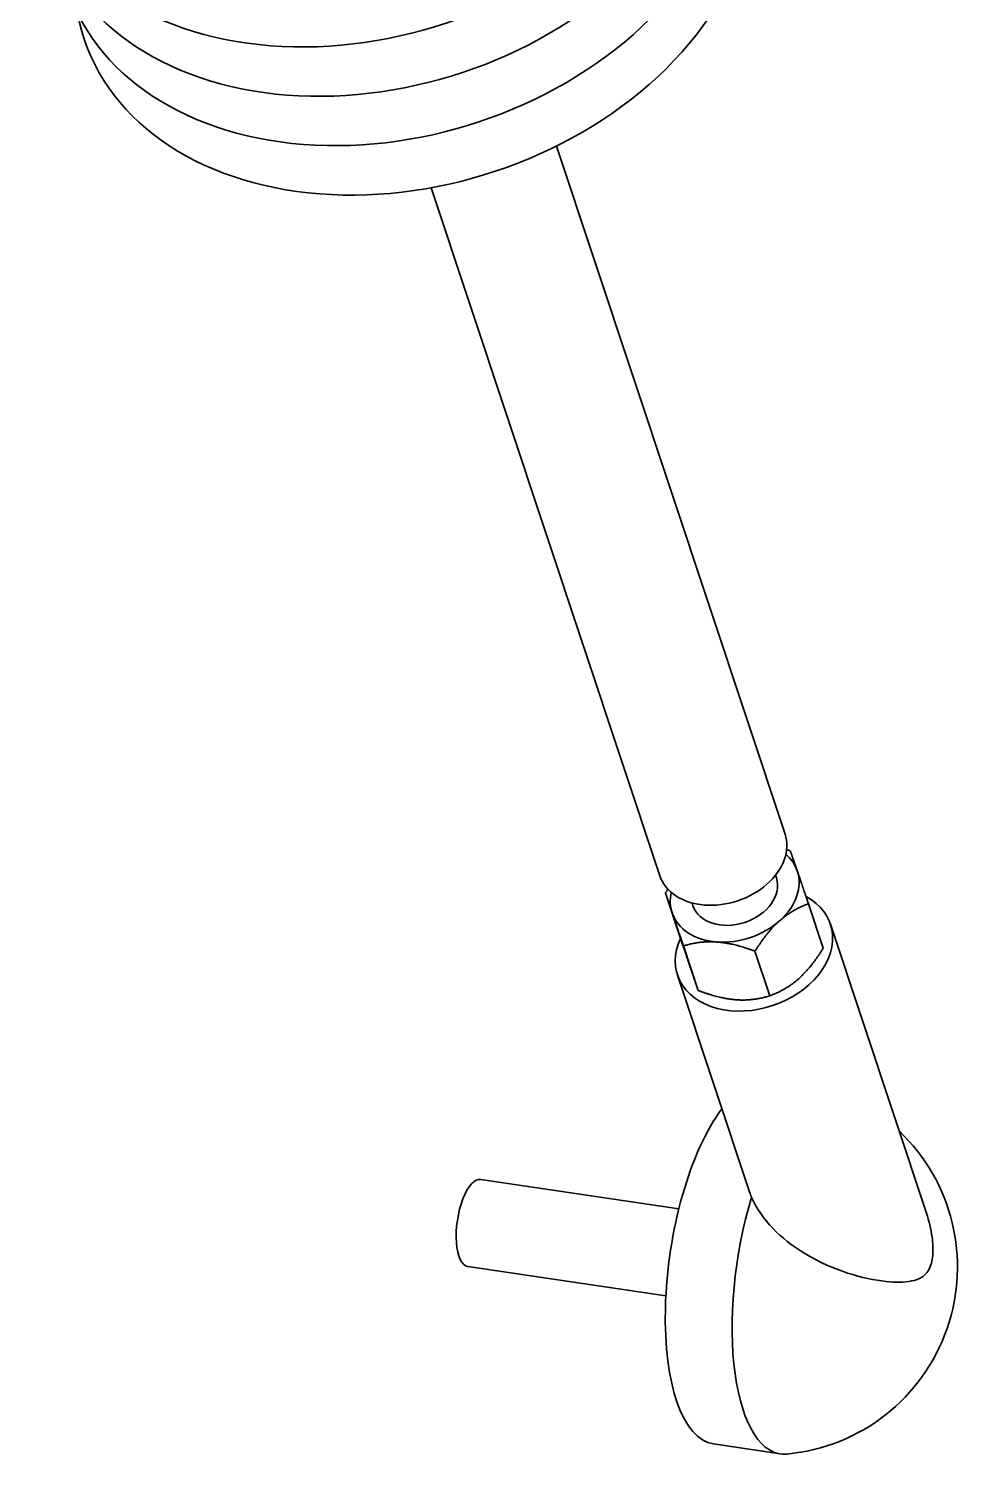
# Model space of a CAD drawing. Header units: millimetres. Extents: x 100 to 4572, y -190 to 4100.
# Drawn here: x 658.6 to 764.2, y 2804.3 to 2966.6 of the extents above; entities that cross this region are included whole.
import ezdxf

# ---------------------------------------------------------------- set-up
doc = ezdxf.new("R2010")
doc.units = ezdxf.units.MM
doc.header["$LTSCALE"] = 10
doc.layers.add('Visible (ISO)', color=7, linetype='Continuous', lineweight=35)

msp = doc.modelspace()

# ---------------------------------------------------------------- linework, layer by layer
at = {"layer": 'Visible (ISO)'}
for p, q in [((744.64, 2875.07), (718.64, 2953.25)), ((730.4, 2870.33), (704.41, 2948.52)), ((743.66, 2870.08), (743.56, 2870.39)), ((732.72, 2863.29), (731.03, 2868.35)), ((734.17, 2866.92), (734.07, 2867.24)), ((748.98, 2862.08), (747.3, 2867.15)), ((760.72, 2831.98), (749.8, 2864.83)), ((734.77, 2857.28), (733.09, 2862.35)), ((742.9, 2856.68), (741.22, 2861.75)), ((740.6, 2834.39), (732.4, 2859.04)), ((710.03, 2835.82), (732.56, 2832.46)), ((708.55, 2825.93), (731.08, 2822.57)), ((736.49, 2805.75), (744.09, 2804.62))]:
    msp.add_line(p, q, dxfattribs=at)
msp.add_arc((742.89, 2825.86), 21.35, 275.2889, 46.4361, dxfattribs=at)
for centre, major_axis, ratio, start_param, end_param in [((696.93, 2994.76), (-37.59, -12.5), 0.73262, 6.181087, 9.526876), ((698.8, 2989.15), (-37.59, -12.5), 0.73262, 6.181087, 9.526876), ((700.67, 2983.54), (-37.59, -12.5), 0.73262, 6.181087, 9.526876), ((702.53, 2977.92), (-37.59, -12.5), 0.73262, 6.181087, 9.526876), ((737.52, 2872.7), (-7.12, -2.37), 0.73262, 0, 3.141593), ((738.91, 2868.5), (7.12, 2.37), 0.73262, 0.006371, 0.414341), ((738.91, 2868.5), (7.12, 2.37), 0.73262, 5.242358, 6.289556), ((738.91, 2868.5), (4.74, 1.58), 0.73262, 3.141593, 6.283185), ((741.1, 2861.94), (-8.7, -2.89), 0.73262, 5.675748, 10.033089), ((738.91, 2868.5), (-7.12, -2.37), 0.73262, 5.868844, 6.289556), ((738.91, 2868.5), (-7.12, -2.37), 0.73262, 0.006371, 1.053568), ((738.91, 2868.5), (-7.12, -2.37), 0.73262, 1.053568, 2.100766), ((739.57, 2826.36), (-3.07, -20.61), 0.387231, 3.759151, 6.283185), ((709.29, 2830.87), (0.74, 4.95), 0.387231, 0, 3.141593), ((747.17, 2825.22), (-3.07, -20.61), 0.387231, 4.343012, 6.377826)]:
    msp.add_ellipse(centre, major_axis=major_axis, ratio=ratio, start_param=start_param, end_param=end_param, dxfattribs=at)
for points, weights in [([(745.24, 2873.15), (745.03, 2873.23), (744.82, 2873.31)], [1.13608219927, 1.13338988741, 1.1300707075]), ([(746.02, 2870.9), (745.54, 2872.29), (745.24, 2873.15)], [1, 1.10632656264, 1.13608219927]), ([(747.3, 2867.15), (746.5, 2869.51), (746.02, 2870.9)], [1.13608219927, 1.10632656264, 1]), ([(731.32, 2868.8), (731.18, 2868.58), (731.03, 2868.35)], [1.12880699653, 1.13288626185, 1.13608219927]), ([(731.03, 2868.35), (731.33, 2867.5), (731.81, 2866.1)], [1.13608219927, 1.10632656264, 1]), ([(731.81, 2866.1), (732.29, 2864.71), (733.09, 2862.35)], [1, 1.10632656264, 1.13608219927]), ([(744.01, 2865.2), (745.42, 2866.45), (747.3, 2867.15)], [1, 1.10632656264, 1.13608219927]), ([(741.22, 2861.75), (742.6, 2863.95), (744.01, 2865.2)], [1.13608219927, 1.10632656264, 1]), ([(733.99, 2859.54), (733.52, 2860.93), (732.72, 2863.29)], [1, 1.10632656264, 1.13608219927]), ([(733.09, 2862.35), (735.02, 2862.94), (736.9, 2862.8)], [1.13608219927, 1.10632656264, 1]), ([(736.9, 2862.8), (738.79, 2862.66), (741.22, 2861.75)], [1, 1.10632656264, 1.13608219927]), ([(748.98, 2862.08), (747.6, 2859.89), (746.19, 2858.63)], [1.13608219927, 1.10632656264, 1]), ([(734.77, 2857.28), (734.47, 2858.14), (733.99, 2859.54)], [1.13608219927, 1.10632656264, 1]), ([(746.19, 2858.63), (744.78, 2857.38), (742.9, 2856.68)], [1, 1.10632656264, 1.13608219927]), ([(739.09, 2856.23), (737.2, 2856.37), (734.77, 2857.28)], [1, 1.10632656264, 1.13608219927]), ([(742.9, 2856.68), (740.97, 2856.09), (739.09, 2856.23)], [1.13608219927, 1.10632656264, 1])]:
    msp.add_rational_spline(points, weights, degree=2, dxfattribs=at)
msp.add_open_spline([(740.6, 2834.39), (740.67, 2834.18), (740.75, 2833.98), (740.84, 2833.77)], degree=3, dxfattribs=at)
msp.add_open_spline([(740.84, 2833.77), (740.91, 2833.59), (741, 2833.41), (741.67, 2832.06), (742.57, 2830.9), (744.7, 2828.84), (745.94, 2827.94), (748.57, 2826.4), (750.18, 2825.69), (753.31, 2824.67), (754.83, 2824.35), (757.15, 2824.11), (758.17, 2824.1), (759.47, 2824.36), (759.86, 2824.49), (760.55, 2824.93), (760.85, 2825.23), (761.08, 2825.72), (761.31, 2826.21), (761.41, 2826.78), (761.48, 2827.97), (761.45, 2828.61), (761.24, 2830.17), (761.01, 2831.1), (760.72, 2831.98)], degree=3, knots=[-3.233179, -3.233179, -3.233179, -3.233179, -3.15808, -3.15808, -2.653668, -2.653668, -2.149257, -2.149257, -1.544902, -1.544902, -0.940548, -0.940548, -0.470274, -0.470274, -0.235137, -0.235137, 0, 0, 0, 0.235137, 0.235137, 0.470274, 0.470274, 0.795445, 0.795445, 0.795445, 0.795445], dxfattribs=at)

doc.saveas('drawing.dxf')
